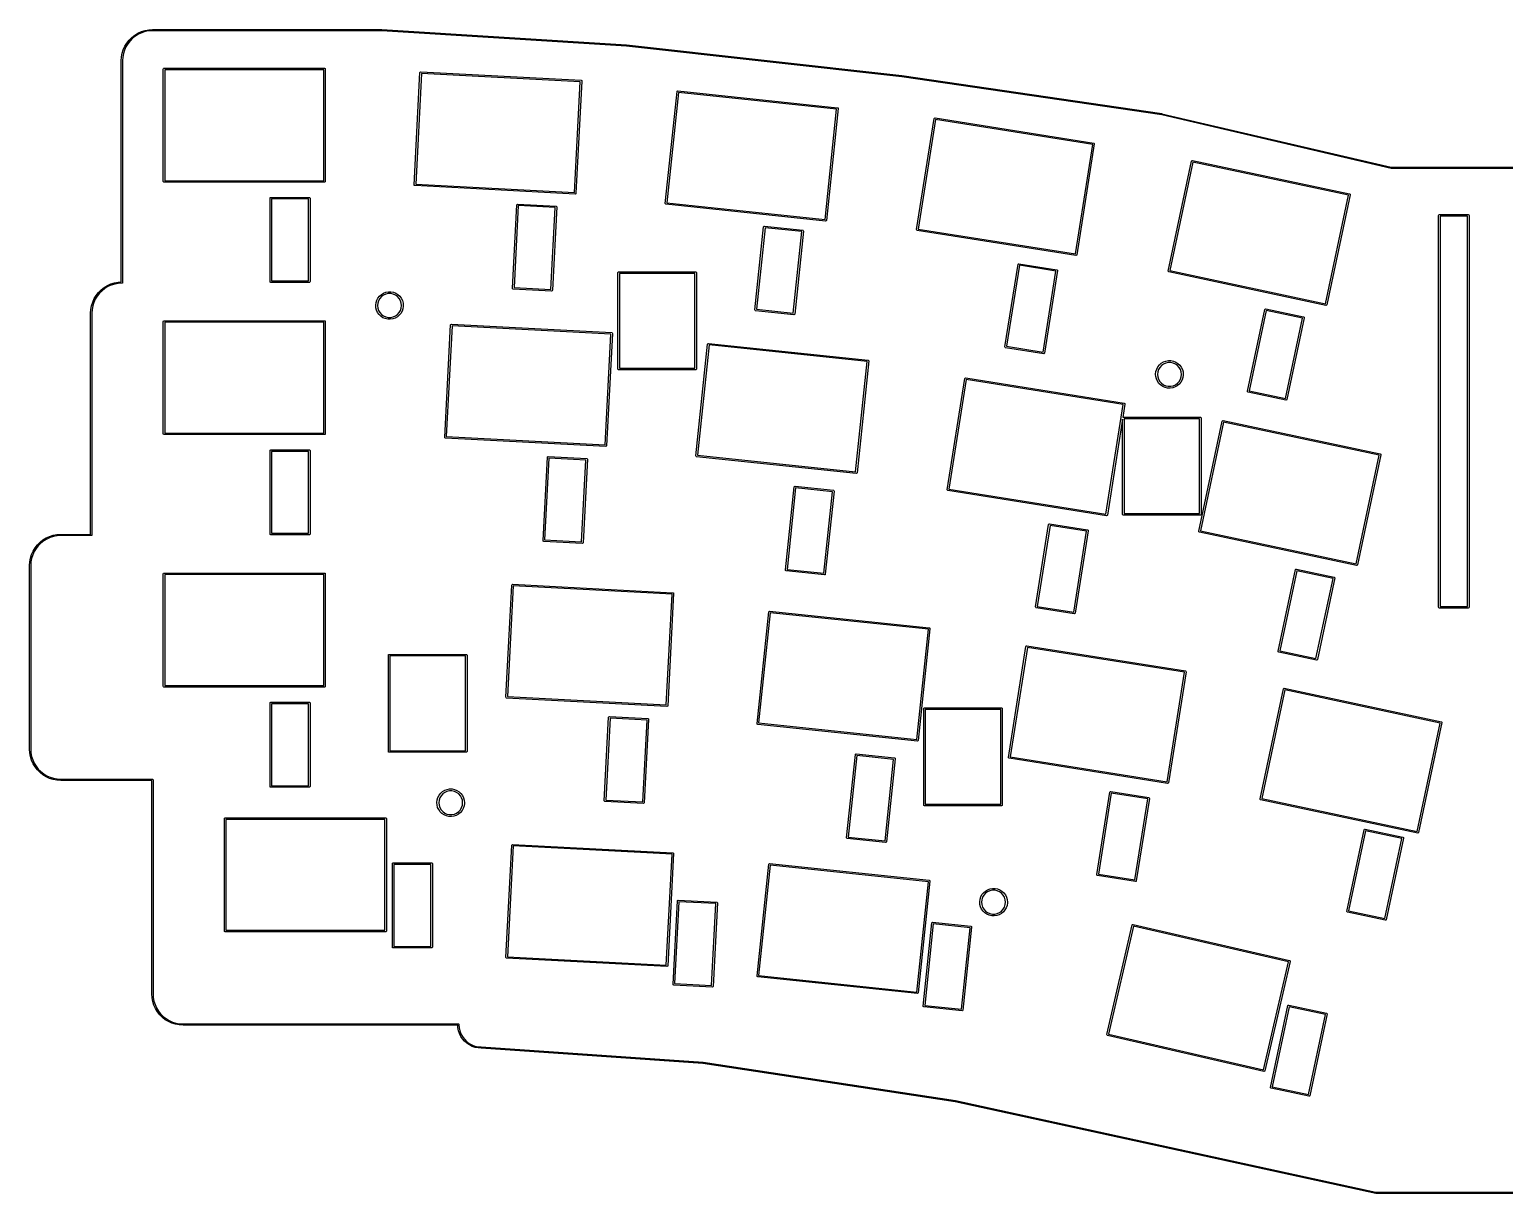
# Model space of a CAD drawing. Extents: x 318 to 559, y -107 to -17.
# Drawn here: x 318.4 to 433.3, y -107.2 to -16.6 of the extents above; entities that cross this region are included whole.
import ezdxf

# ---------------------------------------------------------------- set-up
doc = ezdxf.new("R2010")
doc.units = 0
doc.layers.add('BLACK', color=7, linetype='CONTINUOUS')

msp = doc.modelspace()

# ---------------------------------------------------------------- linework, layer by layer
at = {"layer": 'BLACK', "linetype": 'CONTINUOUS'}
for p, q in [((326.405, -17.2302), (326.636, -17.0491)), ((326.691, -17.1279), (326.469, -17.3018)), ((326.636, -17.0491), (326.888, -16.8972)), ((326.932, -16.982), (326.691, -17.1279)), ((326.888, -16.8972), (327.155, -16.7767)), ((327.189, -16.8662), (326.932, -16.982)), ((327.155, -16.7767), (327.436, -16.6894)), ((327.459, -16.7823), (327.189, -16.8662)), ((327.436, -16.6894), (327.725, -16.6365)), ((327.736, -16.7315), (327.459, -16.7823)), ((327.725, -16.6365), (328.018, -16.6187)), ((328.009, -16.715), (327.736, -16.7315)), ((328.018, -16.7188), (328.009, -16.715)), ((328.018, -16.6187), (328.018, -16.6188)), ((328.018, -16.6188), (345.877, -16.6188)), ((345.875, -16.7188), (328.018, -16.7188)), ((364.923, -17.9092), (345.875, -16.7188)), ((345.877, -16.6188), (345.879, -16.6194)), ((345.879, -16.6194), (345.88, -16.6189)), ((345.88, -16.6189), (364.93, -17.8095)), ((325.657, -18.4682), (325.744, -18.1879)), ((325.744, -18.1879), (325.865, -17.9201)), ((325.834, -18.2218), (325.75, -18.4911)), ((325.95, -17.9646), (325.834, -18.2218)), ((325.865, -17.9201), (326.017, -17.6689)), ((326.095, -17.7233), (325.95, -17.9646)), ((326.017, -17.6689), (326.198, -17.4378)), ((326.269, -17.5013), (326.095, -17.7233)), ((326.198, -17.4378), (326.405, -17.2302)), ((326.469, -17.3018), (326.269, -17.5013)), ((386.352, -20.2902), (364.923, -17.9092)), ((364.93, -17.8095), (364.931, -17.8101)), ((364.931, -17.8101), (364.933, -17.8097)), ((364.933, -17.8097), (386.364, -20.1909)), ((325.586, -19.05), (325.604, -18.757)), ((325.586, -35.7188), (325.586, -19.05)), ((325.604, -18.757), (325.657, -18.4682)), ((325.699, -18.7685), (325.683, -19.041)), ((325.683, -19.041), (325.686, -19.05)), ((325.686, -19.05), (325.686, -35.7188)), ((325.75, -18.4911), (325.699, -18.7685)), ((328.851, -19.6938), (328.869, -19.6513)), ((328.851, -28.4438), (328.851, -19.6938)), ((328.869, -19.6513), (328.911, -19.6338)), ((328.911, -19.6338), (341.411, -19.6338)), ((328.971, -19.7538), (328.971, -28.3838)), ((341.351, -19.7538), (328.971, -19.7538)), ((341.351, -28.3838), (341.351, -19.7538)), ((341.411, -19.6338), (341.454, -19.6513)), ((341.454, -19.6513), (341.471, -19.6938)), ((341.471, -19.6938), (341.471, -28.4438)), ((348.388, -28.7058), (348.845, -19.9678)), ((348.962, -20.034), (348.511, -28.6521)), ((348.845, -19.9678), (348.865, -19.9263)), ((348.865, -19.9263), (348.909, -19.911)), ((348.909, -19.911), (361.391, -20.5652)), ((361.325, -20.6819), (348.962, -20.034)), ((361.448, -20.6282), (360.99, -29.3662)), ((361.391, -20.5652), (361.433, -20.5849)), ((361.433, -20.5849), (361.448, -20.6282)), ((406.59, -23.2664), (386.352, -20.2902)), ((386.364, -20.1909), (386.365, -20.1914)), ((386.365, -20.1914), (386.366, -20.1912)), ((386.366, -20.1912), (406.606, -23.1677)), ((360.874, -29.3), (361.325, -20.6819)), ((367.941, -30.1531), (368.856, -21.4511)), ((368.969, -21.5233), (368.067, -30.106)), ((368.856, -21.4511), (368.878, -21.4107)), ((368.856, -21.4511), (368.856, -21.4511)), ((368.878, -21.4107), (368.922, -21.3977)), ((368.922, -21.3977), (381.353, -22.7043)), ((381.281, -22.8173), (368.969, -21.5233)), ((380.379, -31.4001), (381.281, -22.8173)), ((381.407, -22.7702), (380.492, -31.4723)), ((381.353, -22.7043), (381.353, -22.7043)), ((381.353, -22.7043), (381.368, -22.712)), ((381.368, -22.712), (381.394, -22.7262)), ((381.394, -22.7262), (381.394, -22.7262)), ((381.394, -22.7262), (381.407, -22.7702)), ((387.513, -32.1915), (388.882, -23.5492)), ((388.991, -23.6272), (387.641, -32.151)), ((388.882, -23.5492), (388.898, -23.5233)), ((388.898, -23.5233), (388.906, -23.51)), ((388.906, -23.51), (388.95, -23.4993)), ((388.95, -23.4993), (401.297, -25.4548)), ((401.219, -25.5639), (388.991, -23.6272)), ((424.447, -27.4331), (406.59, -23.2664)), ((406.606, -23.1677), (406.608, -23.1689)), ((406.608, -23.1689), (406.61, -23.1685)), ((406.61, -23.1685), (424.464, -27.3344)), ((399.869, -34.0876), (401.219, -25.5639)), ((401.346, -25.5234), (399.978, -34.1657)), ((401.297, -25.4548), (401.336, -25.4787)), ((401.336, -25.4787), (401.346, -25.5234)), ((401.346, -25.5234), (401.346, -25.5234)), ((407.103, -35.4171), (408.922, -26.8583)), ((409.027, -26.9419), (407.233, -35.3833)), ((408.922, -26.8583), (408.948, -26.8204)), ((408.922, -26.8583), (408.922, -26.8583)), ((408.948, -26.8204), (408.993, -26.8121)), ((408.993, -26.8121), (421.22, -29.411)), ((421.136, -29.5159), (409.027, -26.9419)), ((424.453, -27.4321), (424.447, -27.4331)), ((424.458, -27.4344), (424.453, -27.4321)), ((448.271, -27.4344), (424.458, -27.4344)), ((424.464, -27.3344), (448.266, -27.3344)), ((328.869, -28.4862), (328.851, -28.4438)), ((328.911, -28.5038), (328.869, -28.4862)), ((341.411, -28.5038), (328.911, -28.5038)), ((328.971, -28.3838), (341.351, -28.3838)), ((341.454, -28.4862), (341.411, -28.5038)), ((341.471, -28.4438), (341.454, -28.4862)), ((348.403, -28.749), (348.388, -28.7058)), ((348.511, -28.6521), (360.874, -29.3)), ((337.173, -29.7422), (337.191, -29.6998)), ((337.173, -36.2422), (337.173, -29.7422)), ((337.191, -29.6998), (337.233, -29.6822)), ((337.233, -29.6822), (340.233, -29.6822)), ((337.293, -29.8022), (337.293, -36.1822)), ((340.173, -29.8022), (337.293, -29.8022)), ((340.173, -36.1822), (340.173, -29.8022)), ((340.233, -29.6822), (340.276, -29.6998)), ((340.276, -29.6998), (340.293, -29.7422)), ((340.293, -29.7422), (340.293, -36.2422)), ((348.444, -28.7688), (348.403, -28.749)), ((360.927, -29.423), (348.444, -28.7688)), ((360.97, -29.4077), (360.927, -29.423)), ((360.99, -29.3662), (360.97, -29.4077)), ((419.342, -37.9573), (421.136, -29.5159)), ((421.266, -29.4821), (419.447, -38.0409)), ((421.22, -29.411), (421.258, -29.437)), ((421.258, -29.437), (421.266, -29.4821)), ((356.042, -36.7511), (356.382, -30.26)), ((356.499, -30.3262), (356.165, -36.6974)), ((356.382, -30.26), (356.402, -30.2185)), ((356.402, -30.2185), (356.445, -30.2032)), ((356.445, -30.2032), (359.441, -30.3602)), ((359.375, -30.4769), (356.499, -30.3262)), ((359.041, -36.8482), (359.375, -30.4769)), ((359.498, -30.4233), (359.158, -36.9144)), ((359.441, -30.3602), (359.483, -30.38)), ((359.483, -30.38), (359.498, -30.4233)), ((367.954, -30.1972), (367.941, -30.1531)), ((367.995, -30.2191), (367.954, -30.1972)), ((380.426, -31.5257), (367.995, -30.2191)), ((368.067, -30.106), (380.379, -31.4001)), ((374.916, -38.4412), (375.595, -31.9768)), ((375.708, -32.0491), (375.042, -38.3941)), ((375.595, -31.9768), (375.617, -31.9365)), ((375.617, -31.9365), (375.661, -31.9234)), ((375.661, -31.9234), (375.661, -31.9234)), ((375.661, -31.9234), (378.645, -32.237)), ((378.573, -32.3501), (375.708, -32.0491)), ((380.47, -31.5126), (380.426, -31.5257)), ((380.492, -31.4723), (380.47, -31.5126)), ((380.492, -31.4723), (380.492, -31.4723)), ((387.641, -32.151), (399.869, -34.0876)), ((428.15, -31.082), (428.167, -31.0396)), ((428.15, -61.582), (428.15, -31.082)), ((428.167, -31.0396), (428.21, -31.022)), ((428.21, -31.022), (430.46, -31.022)), ((428.27, -31.142), (428.27, -61.522)), ((430.4, -31.142), (428.27, -31.142)), ((430.4, -61.522), (430.4, -31.142)), ((430.46, -31.022), (430.502, -31.0396)), ((430.502, -31.0396), (430.52, -31.082)), ((430.52, -31.082), (430.52, -61.582)), ((377.906, -38.6951), (378.573, -32.3501)), ((378.698, -32.303), (378.019, -38.7674)), ((378.645, -32.237), (378.645, -32.237)), ((378.645, -32.237), (378.685, -32.2589)), ((378.685, -32.2589), (378.698, -32.303)), ((387.524, -32.2361), (387.513, -32.1915)), ((387.563, -32.2601), (387.524, -32.2361)), ((399.909, -34.2156), (387.563, -32.2601)), ((399.954, -34.2048), (399.909, -34.2156)), ((399.978, -34.1657), (399.954, -34.2048)), ((399.978, -34.1657), (399.978, -34.1657)), ((364.248, -35.5407), (364.266, -35.4982)), ((364.248, -43.0407), (364.248, -35.5407)), ((364.266, -35.4982), (364.308, -35.4807)), ((364.308, -35.4807), (370.308, -35.4807)), ((370.308, -35.4807), (370.351, -35.4982)), ((370.351, -35.4982), (370.368, -35.5407)), ((370.368, -35.5407), (370.368, -43.0407)), ((394.39, -41.3129), (395.407, -34.8929)), ((395.516, -34.971), (394.518, -41.2724)), ((395.407, -34.8929), (395.431, -34.8538)), ((395.431, -34.8538), (395.476, -34.8431)), ((395.476, -34.8431), (395.476, -34.8431)), ((395.476, -34.8431), (398.439, -35.3124)), ((398.361, -35.4215), (395.516, -34.971)), ((397.363, -41.7229), (398.361, -35.4215)), ((398.489, -35.381), (397.472, -41.801)), ((398.439, -35.3124), (398.439, -35.3124)), ((398.439, -35.3124), (398.478, -35.3364)), ((398.478, -35.3364), (398.489, -35.381)), ((407.111, -35.4622), (407.103, -35.4171)), ((407.149, -35.4882), (407.111, -35.4622)), ((419.376, -38.0871), (407.149, -35.4882)), ((407.233, -35.3833), (419.342, -37.9573)), ((324.024, -36.8755), (324.255, -36.6944)), ((324.255, -36.6944), (324.506, -36.5426)), ((324.551, -36.6273), (324.31, -36.7732)), ((324.506, -36.5426), (324.774, -36.4221)), ((324.808, -36.5116), (324.551, -36.6273)), ((324.774, -36.4221), (325.054, -36.3347)), ((325.077, -36.4277), (324.808, -36.5116)), ((325.054, -36.3347), (325.343, -36.2818)), ((325.355, -36.3768), (325.077, -36.4277)), ((325.343, -36.2818), (325.586, -36.2671)), ((325.627, -36.3604), (325.355, -36.3768)), ((325.586, -36.2671), (325.586, -35.7188)), ((325.636, -36.3641), (325.627, -36.3604)), ((325.672, -36.3494), (325.636, -36.3641)), ((325.686, -36.3141), (325.672, -36.3494)), ((325.686, -35.7188), (325.686, -36.3141)), ((337.191, -36.2846), (337.173, -36.2422)), ((337.233, -36.3022), (337.191, -36.2846)), ((340.233, -36.3022), (337.233, -36.3022)), ((337.293, -36.1822), (340.173, -36.1822)), ((340.276, -36.2846), (340.233, -36.3022)), ((340.293, -36.2422), (340.276, -36.2846)), ((356.165, -36.6974), (359.041, -36.8482)), ((364.368, -35.6007), (364.368, -42.9807)), ((370.248, -35.6007), (364.368, -35.6007)), ((370.248, -42.9807), (370.248, -35.6007)), ((323.276, -38.1135), (323.363, -37.8332)), ((323.363, -37.8332), (323.484, -37.5655)), ((323.453, -37.8672), (323.369, -38.1364)), ((323.568, -37.61), (323.453, -37.8672)), ((323.484, -37.5655), (323.635, -37.3142)), ((323.714, -37.3686), (323.568, -37.61)), ((323.635, -37.3142), (323.816, -37.0831)), ((323.888, -37.1466), (323.714, -37.3686)), ((323.816, -37.0831), (324.024, -36.8755)), ((324.088, -36.9472), (323.888, -37.1466)), ((324.31, -36.7732), (324.088, -36.9472)), ((345.398, -38.0719), (345.421, -37.8765)), ((345.421, -37.8765), (345.479, -37.6886)), ((345.479, -37.6886), (345.571, -37.5145)), ((345.623, -37.7217), (345.563, -37.9067)), ((345.571, -37.5145), (345.693, -37.3601)), ((345.72, -37.5533), (345.623, -37.7217)), ((345.693, -37.3601), (345.84, -37.2303)), ((345.85, -37.4088), (345.72, -37.5533)), ((345.84, -37.2303), (346.009, -37.1298)), ((346.007, -37.2945), (345.85, -37.4088)), ((346.185, -37.2155), (346.007, -37.2945)), ((346.009, -37.1298), (346.194, -37.0617)), ((346.375, -37.175), (346.185, -37.2155)), ((346.194, -37.0617), (346.388, -37.0283)), ((346.57, -37.175), (346.375, -37.175)), ((346.388, -37.0283), (346.585, -37.0309)), ((346.76, -37.2155), (346.57, -37.175)), ((346.585, -37.0309), (346.778, -37.0693)), ((346.937, -37.2945), (346.76, -37.2155)), ((346.778, -37.0693), (346.96, -37.1422)), ((347.095, -37.4088), (346.937, -37.2945)), ((346.96, -37.1422), (347.127, -37.2472)), ((347.225, -37.5533), (347.095, -37.4088)), ((347.127, -37.2472), (347.271, -37.3807)), ((347.322, -37.7217), (347.225, -37.5533)), ((347.271, -37.3807), (347.389, -37.5383)), ((347.382, -37.9067), (347.322, -37.7217)), ((347.389, -37.5383), (347.476, -37.7148)), ((347.476, -37.7148), (347.529, -37.9041)), ((356.058, -36.7944), (356.042, -36.7511)), ((356.099, -36.8141), (356.058, -36.7944)), ((359.095, -36.9712), (356.099, -36.8141)), ((359.138, -36.9558), (359.095, -36.9712)), ((359.095, -36.9712), (359.095, -36.9712)), ((359.158, -36.9144), (359.138, -36.9558)), ((323.205, -38.6953), (323.223, -38.4023)), ((323.205, -55.9094), (323.205, -38.6953)), ((323.205, -38.6953), (323.205, -38.6953)), ((323.223, -38.4023), (323.276, -38.1135)), ((323.318, -38.4138), (323.301, -38.6864)), ((323.301, -38.6864), (323.305, -38.6953)), ((323.305, -38.6953), (323.305, -38.6953)), ((323.305, -38.6953), (323.305, -55.9594)), ((323.369, -38.1364), (323.318, -38.4138)), ((345.399, -38.1), (345.398, -38.0719)), ((345.411, -38.2682), (345.399, -38.1)), ((345.459, -38.4589), (345.411, -38.2682)), ((345.541, -38.6375), (345.459, -38.4589)), ((345.655, -38.7982), (345.541, -38.6375)), ((345.563, -37.9067), (345.542, -38.1)), ((345.542, -38.1), (345.563, -38.2934)), ((345.563, -38.2934), (345.623, -38.4783)), ((345.623, -38.4783), (345.72, -38.6467)), ((345.796, -38.9355), (345.655, -38.7982)), ((345.72, -38.6467), (345.85, -38.7912)), ((345.959, -39.0448), (345.796, -38.9355)), ((345.85, -38.7912), (346.007, -38.9055)), ((346.007, -38.9055), (346.185, -38.9846)), ((346.185, -38.9846), (346.375, -39.025)), ((346.375, -39.025), (346.57, -39.025)), ((346.57, -39.025), (346.76, -38.9846)), ((346.76, -38.9846), (346.937, -38.9055)), ((347.081, -38.986), (346.91, -39.0821)), ((346.937, -38.9055), (347.095, -38.7912)), ((347.232, -38.8602), (347.081, -38.986)), ((347.095, -38.7912), (347.225, -38.6467)), ((347.225, -38.6467), (347.322, -38.4783)), ((347.358, -38.7089), (347.232, -38.8602)), ((347.322, -38.4783), (347.382, -38.2934)), ((347.454, -38.5373), (347.358, -38.7089)), ((347.402, -38.1), (347.382, -37.9067)), ((347.382, -38.2934), (347.402, -38.1)), ((347.518, -38.351), (347.454, -38.5373)), ((347.546, -38.1563), (347.518, -38.351)), ((347.529, -37.9041), (347.547, -38.1)), ((347.547, -38.1), (347.546, -38.1563)), ((374.929, -38.4853), (374.916, -38.4412)), ((374.969, -38.5072), (374.929, -38.4853)), ((377.953, -38.8208), (374.969, -38.5072)), ((375.042, -38.3941), (377.906, -38.6951)), ((377.997, -38.8077), (377.953, -38.8208)), ((378.019, -38.7674), (377.997, -38.8077)), ((413.275, -44.7711), (414.626, -38.4131)), ((414.731, -38.4968), (413.405, -44.7373)), ((414.626, -38.4131), (414.652, -38.3753)), ((414.652, -38.3753), (414.698, -38.3669)), ((414.698, -38.3669), (417.632, -38.9906)), ((417.548, -39.0955), (414.731, -38.4968)), ((417.632, -38.9906), (417.67, -39.0167)), ((417.67, -39.0167), (417.678, -39.0618)), ((419.421, -38.0788), (419.376, -38.0871)), ((419.447, -38.0409), (419.421, -38.0788)), ((328.851, -39.3391), (328.869, -39.2967)), ((328.851, -48.0891), (328.851, -39.3391)), ((328.869, -39.2967), (328.911, -39.2791)), ((328.911, -39.2791), (341.411, -39.2791)), ((328.971, -39.3991), (328.971, -48.0291)), ((341.351, -39.3991), (328.971, -39.3991)), ((341.351, -48.0291), (341.351, -39.3991)), ((341.411, -39.2791), (341.454, -39.2967)), ((341.454, -39.2967), (341.471, -39.3391)), ((341.471, -39.3391), (341.471, -48.0891)), ((346.14, -39.1224), (345.959, -39.0448)), ((346.332, -39.1658), (346.14, -39.1224)), ((346.529, -39.1736), (346.332, -39.1658)), ((346.723, -39.1453), (346.529, -39.1736)), ((346.91, -39.0821), (346.723, -39.1453)), ((350.769, -48.3511), (351.227, -39.6131)), ((351.343, -39.6793), (350.892, -48.2975)), ((351.227, -39.6131), (351.247, -39.5716)), ((351.247, -39.5716), (351.29, -39.5563)), ((351.29, -39.5563), (363.773, -40.2105)), ((363.706, -40.3272), (351.343, -39.6793)), ((416.222, -45.3361), (417.548, -39.0955)), ((417.678, -39.0618), (416.327, -45.4198)), ((363.255, -48.9454), (363.706, -40.3272)), ((363.829, -40.2736), (363.372, -49.0116)), ((363.773, -40.2105), (363.814, -40.2303)), ((363.814, -40.2303), (363.829, -40.2736)), ((370.323, -49.7985), (371.237, -41.0964)), ((371.35, -41.1686), (370.448, -49.7513)), ((371.237, -41.0964), (371.259, -41.056)), ((371.237, -41.0964), (371.237, -41.0964)), ((371.259, -41.056), (371.303, -41.043)), ((371.303, -41.043), (383.735, -42.3496)), ((383.662, -42.4627), (371.35, -41.1686)), ((394.401, -41.3576), (394.39, -41.3129)), ((394.518, -41.2724), (397.363, -41.7229)), ((382.76, -51.0454), (383.662, -42.4627)), ((383.788, -42.4155), (382.873, -51.1176)), ((383.735, -42.3496), (383.735, -42.3496)), ((383.735, -42.3496), (383.749, -42.3573)), ((383.749, -42.3573), (383.775, -42.3715)), ((383.775, -42.3715), (383.775, -42.3715)), ((383.775, -42.3715), (383.788, -42.4155)), ((394.44, -41.3815), (394.401, -41.3576)), ((397.403, -41.8509), (394.44, -41.3815)), ((397.448, -41.8401), (397.403, -41.8509)), ((397.472, -41.801), (397.448, -41.8401)), ((406.562, -42.5882), (406.731, -42.4876)), ((406.731, -42.4876), (406.916, -42.4195)), ((406.916, -42.4195), (407.11, -42.3862)), ((407.11, -42.3862), (407.307, -42.3887)), ((407.307, -42.3887), (407.5, -42.4271)), ((407.5, -42.4271), (407.682, -42.5)), ((364.266, -43.0831), (364.248, -43.0407)), ((364.308, -43.1007), (364.266, -43.0831)), ((370.308, -43.1007), (364.308, -43.1007)), ((364.368, -42.9807), (370.248, -42.9807)), ((370.351, -43.0831), (370.308, -43.1007)), ((370.368, -43.0407), (370.351, -43.0831)), ((406.12, -43.4297), (406.143, -43.2343)), ((406.121, -43.4578), (406.12, -43.4297)), ((406.132, -43.626), (406.121, -43.4578)), ((406.181, -43.8167), (406.132, -43.626)), ((406.143, -43.2343), (406.201, -43.0465)), ((406.201, -43.0465), (406.293, -42.8724)), ((406.284, -43.2645), (406.264, -43.4578)), ((406.264, -43.4578), (406.284, -43.6512)), ((406.345, -43.0795), (406.284, -43.2645)), ((406.293, -42.8724), (406.414, -42.7179)), ((406.442, -42.9112), (406.345, -43.0795)), ((406.414, -42.7179), (406.562, -42.5882)), ((406.572, -42.7667), (406.442, -42.9112)), ((406.729, -42.6524), (406.572, -42.7667)), ((406.907, -42.5733), (406.729, -42.6524)), ((407.097, -42.5328), (406.907, -42.5733)), ((407.291, -42.5328), (407.097, -42.5328)), ((407.482, -42.5733), (407.291, -42.5328)), ((407.659, -42.6524), (407.482, -42.5733)), ((407.817, -42.7667), (407.659, -42.6524)), ((407.682, -42.5), (407.849, -42.605)), ((407.947, -42.9112), (407.817, -42.7667)), ((407.849, -42.605), (407.993, -42.7385)), ((408.044, -43.0795), (407.947, -42.9112)), ((407.993, -42.7385), (408.111, -42.8962)), ((408.104, -43.2645), (408.044, -43.0795)), ((408.124, -43.4578), (408.104, -43.2645)), ((408.104, -43.6512), (408.124, -43.4578)), ((408.111, -42.8962), (408.198, -43.0726)), ((408.198, -43.0726), (408.251, -43.2619)), ((408.268, -43.5141), (408.24, -43.7088)), ((408.251, -43.2619), (408.269, -43.4578)), ((408.269, -43.4578), (408.268, -43.5141)), ((389.894, -52.4321), (391.263, -43.7898)), ((391.372, -43.8679), (390.022, -52.3916)), ((391.263, -43.7898), (391.279, -43.764)), ((391.279, -43.764), (391.287, -43.7507)), ((391.287, -43.7507), (391.332, -43.74)), ((391.332, -43.74), (403.678, -45.6954)), ((403.6, -45.8045), (391.372, -43.8679)), ((406.263, -43.9953), (406.181, -43.8167)), ((406.377, -44.156), (406.263, -43.9953)), ((406.284, -43.6512), (406.345, -43.8362)), ((406.345, -43.8362), (406.442, -44.0045)), ((406.518, -44.2933), (406.377, -44.156)), ((406.442, -44.0045), (406.572, -44.149)), ((406.681, -44.4026), (406.518, -44.2933)), ((406.572, -44.149), (406.729, -44.2633)), ((406.862, -44.4802), (406.681, -44.4026)), ((406.729, -44.2633), (406.907, -44.3424)), ((407.054, -44.5237), (406.862, -44.4802)), ((406.907, -44.3424), (407.097, -44.3828)), ((407.25, -44.5314), (407.054, -44.5237)), ((407.097, -44.3828), (407.291, -44.3828)), ((407.445, -44.5031), (407.25, -44.5314)), ((407.291, -44.3828), (407.482, -44.3424)), ((407.631, -44.4399), (407.445, -44.5031)), ((407.482, -44.3424), (407.659, -44.2633)), ((407.803, -44.3438), (407.631, -44.4399)), ((407.659, -44.2633), (407.817, -44.149)), ((407.954, -44.218), (407.803, -44.3438)), ((407.817, -44.149), (407.947, -44.0045)), ((407.947, -44.0045), (408.044, -43.8362)), ((408.08, -44.0667), (407.954, -44.218)), ((408.044, -43.8362), (408.104, -43.6512)), ((408.176, -43.8951), (408.08, -44.0667)), ((408.24, -43.7088), (408.176, -43.8951)), ((413.283, -44.8162), (413.275, -44.7711)), ((413.405, -44.7373), (416.222, -45.3361)), ((402.25, -54.3283), (403.6, -45.8045)), ((403.728, -45.764), (403.563, -46.8066)), ((403.678, -45.6954), (403.717, -45.7194)), ((403.717, -45.7194), (403.728, -45.764)), ((403.728, -45.764), (403.728, -45.764)), ((413.321, -44.8422), (413.283, -44.8162)), ((416.256, -45.466), (413.321, -44.8422)), ((416.301, -45.4576), (416.256, -45.466)), ((416.327, -45.4198), (416.301, -45.4576)), ((403.539, -46.9567), (402.359, -54.4063)), ((403.539, -54.3516), (403.539, -46.9567)), ((403.563, -46.8066), (403.599, -46.7916)), ((403.599, -46.7916), (409.599, -46.7916)), ((403.659, -46.9116), (403.659, -54.2916)), ((409.539, -46.9116), (403.659, -46.9116)), ((409.539, -54.2916), (409.539, -46.9116)), ((409.599, -46.7916), (409.641, -46.8092)), ((409.641, -46.8092), (409.659, -46.8516)), ((409.659, -46.8516), (409.659, -54.3516)), ((411.303, -47.0989), (411.329, -47.0611)), ((411.329, -47.0611), (411.374, -47.0527)), ((411.374, -47.0527), (423.601, -49.6516)), ((328.869, -48.1315), (328.851, -48.0891)), ((328.911, -48.1491), (328.869, -48.1315)), ((341.411, -48.1491), (328.911, -48.1491)), ((328.971, -48.0291), (341.351, -48.0291)), ((341.454, -48.1315), (341.411, -48.1491)), ((341.471, -48.0891), (341.454, -48.1315)), ((409.484, -55.6577), (411.303, -47.0989)), ((411.408, -47.1826), (409.614, -55.624)), ((411.303, -47.0989), (411.303, -47.0989)), ((423.518, -49.7565), (411.408, -47.1826)), ((337.173, -49.3875), (337.191, -49.3451)), ((337.191, -49.3451), (337.233, -49.3275)), ((337.233, -49.3275), (340.233, -49.3275)), ((340.233, -49.3275), (340.276, -49.3451)), ((340.276, -49.3451), (340.293, -49.3875)), ((350.784, -48.3944), (350.769, -48.3511)), ((350.826, -48.4141), (350.784, -48.3944)), ((363.308, -49.0683), (350.826, -48.4141)), ((350.892, -48.2975), (363.255, -48.9454)), ((363.352, -49.053), (363.308, -49.0683)), ((363.372, -49.0116), (363.352, -49.053)), ((337.173, -55.8875), (337.173, -49.3875)), ((337.293, -49.4475), (337.293, -55.8275)), ((340.173, -49.4475), (337.293, -49.4475)), ((340.173, -55.8275), (340.173, -49.4475)), ((340.293, -49.3875), (340.293, -55.8875)), ((358.423, -56.3964), (358.764, -49.9053)), ((358.88, -49.9715), (358.546, -56.3428)), ((358.764, -49.9053), (358.783, -49.8639)), ((358.783, -49.8639), (358.827, -49.8485)), ((358.827, -49.8485), (361.823, -50.0056)), ((361.756, -50.1223), (358.88, -49.9715)), ((361.422, -56.4935), (361.756, -50.1223)), ((361.879, -50.0686), (361.539, -56.5597)), ((361.823, -50.0056), (361.864, -50.0253)), ((361.864, -50.0253), (361.879, -50.0686)), ((370.336, -49.8425), (370.323, -49.7985)), ((370.376, -49.8644), (370.336, -49.8425)), ((382.808, -51.171), (370.376, -49.8644)), ((370.448, -49.7513), (382.76, -51.0454)), ((421.723, -58.1979), (423.518, -49.7565)), ((423.647, -49.7228), (421.828, -58.2816)), ((423.601, -49.6516), (423.639, -49.6776)), ((423.639, -49.6776), (423.647, -49.7228)), ((382.852, -51.158), (382.808, -51.171)), ((382.873, -51.1176), (382.852, -51.158)), ((377.297, -58.6819), (377.977, -52.2175)), ((378.09, -52.2897), (377.423, -58.6347)), ((377.977, -52.2175), (377.999, -52.1771)), ((377.999, -52.1771), (378.043, -52.1641)), ((378.043, -52.1641), (378.043, -52.1641)), ((378.043, -52.1641), (381.026, -52.4777)), ((380.954, -52.5907), (378.09, -52.2897)), ((380.287, -58.9358), (380.954, -52.5907)), ((381.08, -52.5436), (380.4, -59.008)), ((381.026, -52.4777), (381.026, -52.4777)), ((381.026, -52.4777), (381.066, -52.4996)), ((381.066, -52.4996), (381.08, -52.5436)), ((389.905, -52.4768), (389.894, -52.4321)), ((389.944, -52.5008), (389.905, -52.4768)), ((402.29, -54.4562), (389.944, -52.5008)), ((390.022, -52.3916), (402.25, -54.3283)), ((397.788, -55.1336), (397.812, -55.0944)), ((397.812, -55.0944), (397.857, -55.0837)), ((397.857, -55.0837), (397.857, -55.0837)), ((397.857, -55.0837), (400.82, -55.553)), ((402.335, -54.4455), (402.29, -54.4562)), ((402.359, -54.4063), (402.335, -54.4455)), ((402.359, -54.4063), (402.359, -54.4063)), ((403.556, -54.394), (403.539, -54.3516)), ((403.599, -54.4116), (403.556, -54.394)), ((409.599, -54.4116), (403.599, -54.4116)), ((403.659, -54.2916), (409.539, -54.2916)), ((409.641, -54.394), (409.599, -54.4116)), ((409.659, -54.3516), (409.641, -54.394)), ((319.493, -56.3398), (319.744, -56.1879)), ((319.744, -56.1879), (320.012, -56.0675)), ((320.046, -56.157), (319.788, -56.2727)), ((320.012, -56.0675), (320.292, -55.9801)), ((320.315, -56.0731), (320.046, -56.157)), ((320.292, -55.9801), (320.581, -55.9272)), ((320.592, -56.0222), (320.315, -56.0731)), ((320.581, -55.9272), (320.874, -55.9095)), ((320.865, -56.0057), (320.592, -56.0222)), ((320.874, -56.0094), (320.865, -56.0057)), ((320.874, -55.9095), (320.874, -55.9094)), ((320.874, -55.9094), (323.205, -55.9094)), ((323.255, -56.0094), (320.874, -56.0094)), ((323.29, -55.9948), (323.255, -56.0094)), ((323.305, -55.9594), (323.29, -55.9948)), ((337.191, -55.93), (337.173, -55.8875)), ((337.233, -55.9475), (337.191, -55.93)), ((340.233, -55.9475), (337.233, -55.9475)), ((337.293, -55.8275), (340.173, -55.8275)), ((340.276, -55.93), (340.233, -55.9475)), ((340.293, -55.8875), (340.276, -55.93)), ((396.772, -61.5535), (397.788, -55.1336)), ((397.897, -55.2116), (396.899, -61.5131)), ((400.742, -55.6621), (397.897, -55.2116)), ((399.744, -61.9636), (400.742, -55.6621)), ((400.87, -55.6216), (399.853, -62.0416)), ((400.82, -55.553), (400.82, -55.553)), ((400.82, -55.553), (400.859, -55.577)), ((400.859, -55.577), (400.87, -55.6216)), ((409.492, -55.7029), (409.484, -55.6577)), ((409.53, -55.7289), (409.492, -55.7029)), ((421.757, -58.3278), (409.53, -55.7289)), ((409.614, -55.624), (421.723, -58.1979)), ((318.601, -57.4785), (318.721, -57.2108)), ((318.806, -57.2553), (318.69, -57.5125)), ((318.721, -57.2108), (318.873, -56.9596)), ((318.952, -57.014), (318.806, -57.2553)), ((318.873, -56.9596), (319.054, -56.7285)), ((319.126, -56.792), (318.952, -57.014)), ((319.054, -56.7285), (319.262, -56.5209)), ((319.325, -56.5925), (319.126, -56.792)), ((319.262, -56.5209), (319.493, -56.3398)), ((319.547, -56.4186), (319.325, -56.5925)), ((319.788, -56.2727), (319.547, -56.4186)), ((358.439, -56.4397), (358.423, -56.3964)), ((358.48, -56.4595), (358.439, -56.4397)), ((361.476, -56.6165), (358.48, -56.4595)), ((358.546, -56.3428), (361.422, -56.4935)), ((361.519, -56.6012), (361.476, -56.6165)), ((361.476, -56.6165), (361.476, -56.6165)), ((361.539, -56.5597), (361.519, -56.6012)), ((318.443, -58.3407), (318.46, -58.0476)), ((318.443, -72.6282), (318.443, -58.3407)), ((318.443, -58.3407), (318.443, -58.3407)), ((318.46, -58.0476), (318.513, -57.7588)), ((318.513, -57.7588), (318.601, -57.4785)), ((318.555, -58.0592), (318.539, -58.3317)), ((318.539, -58.3317), (318.543, -58.3407)), ((318.543, -58.3407), (318.543, -72.6282)), ((318.606, -57.7818), (318.555, -58.0592)), ((318.69, -57.5125), (318.606, -57.7818)), ((421.802, -58.3194), (421.757, -58.3278)), ((421.828, -58.2816), (421.802, -58.3194)), ((328.851, -58.9844), (328.869, -58.942)), ((328.851, -67.7344), (328.851, -58.9844)), ((328.869, -58.942), (328.911, -58.9244)), ((328.911, -58.9244), (341.411, -58.9244)), ((328.971, -59.0444), (328.971, -67.6744)), ((341.351, -59.0444), (328.971, -59.0444)), ((341.351, -67.6744), (341.351, -59.0444)), ((341.411, -58.9244), (341.454, -58.942)), ((341.454, -58.942), (341.471, -58.9844)), ((341.471, -58.9844), (341.471, -67.7344)), ((377.31, -58.7259), (377.297, -58.6819)), ((377.351, -58.7478), (377.31, -58.7259)), ((380.334, -59.0614), (377.351, -58.7478)), ((377.423, -58.6347), (380.287, -58.9358)), ((380.378, -59.0484), (380.334, -59.0614)), ((380.4, -59.008), (380.378, -59.0484)), ((415.656, -65.0117), (417.008, -58.6538)), ((417.113, -58.7374), (415.786, -64.978)), ((417.008, -58.6538), (417.034, -58.6159)), ((417.034, -58.6159), (417.079, -58.6076)), ((417.079, -58.6076), (420.013, -59.2313)), ((419.93, -59.3362), (417.113, -58.7374)), ((418.603, -65.5768), (419.93, -59.3362)), ((420.059, -59.3025), (418.708, -65.6604)), ((420.013, -59.2313), (420.051, -59.2573)), ((420.051, -59.2573), (420.059, -59.3025)), ((355.531, -68.5917), (355.989, -59.8537)), ((356.106, -59.9199), (355.654, -68.5381)), ((355.989, -59.8537), (356.009, -59.8123)), ((356.009, -59.8123), (356.052, -59.7969)), ((356.052, -59.7969), (368.535, -60.4511)), ((368.469, -60.5678), (356.106, -59.9199)), ((368.017, -69.186), (368.469, -60.5678)), ((368.592, -60.5142), (368.134, -69.2522)), ((368.535, -60.4511), (368.577, -60.4709)), ((368.577, -60.4709), (368.592, -60.5142)), ((375.085, -70.6344), (376, -61.9323)), ((376.113, -62.0046), (375.211, -70.5873)), ((376, -61.9323), (376.022, -61.892)), ((376, -61.9323), (376, -61.9323)), ((376.022, -61.892), (376.066, -61.8789)), ((376.066, -61.8789), (388.497, -63.1855)), ((388.425, -63.2986), (376.113, -62.0046)), ((396.782, -61.5982), (396.772, -61.5535)), ((396.821, -61.6222), (396.782, -61.5982)), ((399.784, -62.0915), (396.821, -61.6222)), ((396.899, -61.5131), (399.744, -61.9636)), ((428.167, -61.6244), (428.15, -61.582)), ((428.21, -61.642), (428.167, -61.6244)), ((430.46, -61.642), (428.21, -61.642)), ((428.27, -61.522), (430.4, -61.522)), ((430.502, -61.6244), (430.46, -61.642)), ((430.52, -61.582), (430.502, -61.6244)), ((399.829, -62.0808), (399.784, -62.0915)), ((399.853, -62.0416), (399.829, -62.0808)), ((387.523, -71.8813), (388.425, -63.2986)), ((388.551, -63.2515), (387.636, -71.9536)), ((388.497, -63.1855), (388.497, -63.1855)), ((388.497, -63.1855), (388.511, -63.1933)), ((388.511, -63.1933), (388.538, -63.2075)), ((388.538, -63.2075), (388.538, -63.2075)), ((388.538, -63.2075), (388.551, -63.2515)), ((346.389, -65.3062), (346.406, -65.2638)), ((346.389, -72.8062), (346.389, -65.3062)), ((346.406, -65.2638), (346.449, -65.2462)), ((346.449, -65.2462), (352.449, -65.2462)), ((346.509, -65.3662), (346.509, -72.7462)), ((352.389, -65.3662), (346.509, -65.3662)), ((352.389, -72.7462), (352.389, -65.3662)), ((352.449, -65.2462), (352.491, -65.2638)), ((352.491, -65.2638), (352.509, -65.3062)), ((352.509, -65.3062), (352.509, -72.8062)), ((394.657, -73.2681), (396.026, -64.6258)), ((396.135, -64.7038), (394.785, -73.2276)), ((396.026, -64.6258), (396.041, -64.5999)), ((396.041, -64.5999), (396.05, -64.5866)), ((396.05, -64.5866), (396.094, -64.5759)), ((396.094, -64.5759), (408.44, -66.5314)), ((408.362, -66.6405), (396.135, -64.7038)), ((415.665, -65.0569), (415.656, -65.0117)), ((415.702, -65.0829), (415.665, -65.0569)), ((418.637, -65.7066), (415.702, -65.0829)), ((415.786, -64.978), (418.603, -65.5768)), ((408.49, -66.6), (407.121, -75.2423)), ((408.44, -66.5314), (408.479, -66.5553)), ((408.479, -66.5553), (408.49, -66.6)), ((408.49, -66.6), (408.49, -66.6)), ((418.682, -65.6983), (418.637, -65.7066)), ((418.708, -65.6604), (418.682, -65.6983)), ((328.869, -67.7769), (328.851, -67.7344)), ((328.971, -67.6744), (341.351, -67.6744)), ((341.471, -67.7344), (341.454, -67.7769)), ((407.012, -75.1642), (408.362, -66.6405)), ((328.911, -67.7944), (328.869, -67.7769)), ((341.411, -67.7944), (328.911, -67.7944)), ((341.454, -67.7769), (341.411, -67.7944)), ((355.547, -68.635), (355.531, -68.5917)), ((355.588, -68.6548), (355.547, -68.635)), ((368.071, -69.309), (355.588, -68.6548)), ((355.654, -68.5381), (368.017, -69.186)), ((414.246, -76.4937), (416.066, -67.9349)), ((416.171, -68.0185), (414.376, -76.4599)), ((416.066, -67.9349), (416.092, -67.897)), ((416.066, -67.9349), (416.066, -67.9349)), ((416.092, -67.897), (416.137, -67.8887)), ((416.137, -67.8887), (428.364, -70.4876)), ((428.28, -70.5925), (416.171, -68.0185)), ((337.173, -69.0329), (337.191, -68.9904)), ((337.173, -75.5329), (337.173, -69.0329)), ((337.191, -68.9904), (337.233, -68.9729)), ((337.233, -68.9729), (340.233, -68.9729)), ((337.293, -69.0929), (337.293, -75.4729)), ((340.173, -69.0929), (337.293, -69.0929)), ((340.173, -75.4729), (340.173, -69.0929)), ((340.233, -68.9729), (340.276, -68.9904)), ((340.276, -68.9904), (340.293, -69.0329)), ((340.293, -69.0329), (340.293, -75.5329)), ((368.114, -69.2937), (368.071, -69.309)), ((368.134, -69.2522), (368.114, -69.2937)), ((388.061, -69.4735), (388.078, -69.4311)), ((388.061, -76.9735), (388.061, -69.4735)), ((388.078, -69.4311), (388.121, -69.4135)), ((388.121, -69.4135), (394.121, -69.4135)), ((388.181, -69.5335), (388.181, -76.9135)), ((394.061, -69.5335), (388.181, -69.5335)), ((394.061, -76.9135), (394.061, -69.5335)), ((394.121, -69.4135), (394.163, -69.4311)), ((394.163, -69.4311), (394.181, -69.4735)), ((394.181, -69.4735), (394.181, -76.9735)), ((363.186, -76.6371), (363.526, -70.146)), ((363.643, -70.2122), (363.309, -76.5834)), ((363.526, -70.146), (363.546, -70.1045)), ((363.546, -70.1045), (363.589, -70.0892)), ((363.589, -70.0892), (366.585, -70.2462)), ((366.519, -70.3629), (363.643, -70.2122)), ((366.185, -76.7341), (366.519, -70.3629)), ((366.642, -70.3093), (366.302, -76.8003)), ((366.585, -70.2462), (366.627, -70.266)), ((366.627, -70.266), (366.642, -70.3093)), ((375.098, -70.6784), (375.085, -70.6344)), ((375.139, -70.7004), (375.098, -70.6784)), ((387.57, -72.007), (375.139, -70.7004)), ((375.211, -70.5873), (387.523, -71.8813)), ((426.486, -79.0339), (428.28, -70.5925)), ((428.41, -70.5587), (426.591, -79.1175)), ((428.364, -70.4876), (428.402, -70.5136)), ((428.402, -70.5136), (428.41, -70.5587)), ((387.614, -71.9939), (387.57, -72.007)), ((387.636, -71.9536), (387.614, -71.9939)), ((318.46, -72.9212), (318.443, -72.6282)), ((318.443, -72.6282), (318.443, -72.6282)), ((318.513, -73.21), (318.46, -72.9212)), ((318.601, -73.4903), (318.513, -73.21)), ((318.543, -72.6282), (318.539, -72.6372)), ((318.539, -72.6372), (318.555, -72.9097)), ((318.555, -72.9097), (318.606, -73.1871)), ((318.721, -73.758), (318.601, -73.4903)), ((318.606, -73.1871), (318.69, -73.4564)), ((318.69, -73.4564), (318.806, -73.7136)), ((346.406, -72.8487), (346.389, -72.8062)), ((346.449, -72.8662), (346.406, -72.8487)), ((352.449, -72.8662), (346.449, -72.8662)), ((346.509, -72.7462), (352.389, -72.7462)), ((352.491, -72.8487), (352.449, -72.8662)), ((352.509, -72.8062), (352.491, -72.8487)), ((382.06, -79.5178), (382.739, -73.0534)), ((382.852, -73.1256), (382.185, -79.4707)), ((382.739, -73.0534), (382.761, -73.0131)), ((382.761, -73.0131), (382.805, -73)), ((382.805, -73), (382.805, -73)), ((382.805, -73), (385.789, -73.3136)), ((385.716, -73.4267), (382.852, -73.1256)), ((385.05, -79.7717), (385.716, -73.4267)), ((385.842, -73.3796), (385.163, -79.844)), ((385.789, -73.3136), (385.789, -73.3136)), ((385.789, -73.3136), (385.829, -73.3355)), ((385.829, -73.3355), (385.842, -73.3796)), ((394.668, -73.3127), (394.657, -73.2681)), ((394.707, -73.3367), (394.668, -73.3127)), ((407.053, -75.2921), (394.707, -73.3367)), ((394.785, -73.2276), (407.012, -75.1642)), ((318.873, -74.0093), (318.721, -73.758)), ((318.806, -73.7136), (318.952, -73.9549)), ((319.054, -74.2404), (318.873, -74.0093)), ((318.952, -73.9549), (319.126, -74.1769)), ((319.262, -74.448), (319.054, -74.2404)), ((319.126, -74.1769), (319.325, -74.3764)), ((319.493, -74.6291), (319.262, -74.448)), ((319.325, -74.3764), (319.547, -74.5503)), ((319.744, -74.781), (319.493, -74.6291)), ((319.547, -74.5503), (319.788, -74.6962)), ((320.012, -74.9015), (319.744, -74.781)), ((319.788, -74.6962), (320.046, -74.8119)), ((320.292, -74.9888), (320.012, -74.9015)), ((320.046, -74.8119), (320.315, -74.8958)), ((320.581, -75.0417), (320.292, -74.9888)), ((320.315, -74.8958), (320.592, -74.9467)), ((320.874, -75.0594), (320.581, -75.0417)), ((320.592, -74.9467), (320.865, -74.9632)), ((320.865, -74.9632), (320.874, -74.9594)), ((320.874, -74.9594), (328.018, -74.9594)), ((327.968, -75.0594), (320.874, -75.0594)), ((327.968, -91.6782), (327.968, -75.0594)), ((328.018, -74.9594), (328.053, -74.9741)), ((328.053, -74.9741), (328.068, -75.0094)), ((328.068, -75.0094), (328.068, -91.6782)), ((337.191, -75.5753), (337.173, -75.5329)), ((337.233, -75.5929), (337.191, -75.5753)), ((340.233, -75.5929), (337.233, -75.5929)), ((337.293, -75.4729), (340.173, -75.4729)), ((340.276, -75.5753), (340.233, -75.5929)), ((340.293, -75.5329), (340.276, -75.5753)), ((350.772, -75.8251), (350.957, -75.757)), ((350.957, -75.757), (351.15, -75.7237)), ((351.15, -75.7237), (351.347, -75.7263)), ((351.347, -75.7263), (351.54, -75.7646)), ((351.54, -75.7646), (351.723, -75.8375)), ((407.097, -75.2814), (407.053, -75.2921)), ((407.121, -75.2423), (407.097, -75.2814)), ((407.121, -75.2423), (407.121, -75.2423)), ((350.16, -76.7672), (350.183, -76.5719)), ((350.162, -76.7954), (350.16, -76.7672)), ((350.173, -76.9635), (350.162, -76.7954)), ((350.183, -76.5719), (350.242, -76.384)), ((350.242, -76.384), (350.333, -76.2099)), ((350.325, -76.602), (350.305, -76.7954)), ((350.305, -76.7954), (350.325, -76.9888)), ((350.385, -76.4171), (350.325, -76.602)), ((350.333, -76.2099), (350.455, -76.0554)), ((350.482, -76.2487), (350.385, -76.4171)), ((350.455, -76.0554), (350.603, -75.9257)), ((350.612, -76.1042), (350.482, -76.2487)), ((350.603, -75.9257), (350.772, -75.8251)), ((350.77, -75.9899), (350.612, -76.1042)), ((350.947, -75.9108), (350.77, -75.9899)), ((351.138, -75.8704), (350.947, -75.9108)), ((351.332, -75.8704), (351.138, -75.8704)), ((351.522, -75.9108), (351.332, -75.8704)), ((351.7, -75.9899), (351.522, -75.9108)), ((351.857, -76.1042), (351.7, -75.9899)), ((351.723, -75.8375), (351.889, -75.9425)), ((351.987, -76.2487), (351.857, -76.1042)), ((351.889, -75.9425), (352.034, -76.0761)), ((352.084, -76.4171), (351.987, -76.2487)), ((352.034, -76.0761), (352.151, -76.2337)), ((352.145, -76.602), (352.084, -76.4171)), ((352.165, -76.7954), (352.145, -76.602)), ((352.145, -76.9888), (352.165, -76.7954)), ((352.151, -76.2337), (352.238, -76.4101)), ((352.238, -76.4101), (352.292, -76.5995)), ((352.308, -76.8516), (352.28, -77.0463)), ((352.292, -76.5995), (352.31, -76.7954)), ((352.31, -76.7954), (352.308, -76.8516)), ((363.201, -76.6803), (363.186, -76.6371)), ((363.243, -76.7001), (363.201, -76.6803)), ((366.239, -76.8571), (363.243, -76.7001)), ((363.309, -76.5834), (366.185, -76.7341)), ((366.282, -76.8418), (366.239, -76.8571)), ((366.239, -76.8571), (366.239, -76.8571)), ((366.302, -76.8003), (366.282, -76.8418)), ((388.181, -76.9135), (394.061, -76.9135)), ((401.534, -82.3895), (402.551, -75.9695)), ((402.66, -76.0476), (401.662, -82.349)), ((402.551, -75.9695), (402.575, -75.9304)), ((402.575, -75.9304), (402.619, -75.9196)), ((402.619, -75.9196), (402.619, -75.9197)), ((402.619, -75.9197), (405.583, -76.389)), ((405.505, -76.4981), (402.66, -76.0476)), ((404.506, -82.7995), (405.505, -76.4981)), ((405.632, -76.4576), (404.616, -82.8776)), ((405.583, -76.389), (405.583, -76.389)), ((405.583, -76.389), (405.622, -76.4129)), ((405.622, -76.4129), (405.632, -76.4576)), ((414.255, -76.5388), (414.246, -76.4937)), ((414.293, -76.5648), (414.255, -76.5388)), ((426.52, -79.1637), (414.293, -76.5648)), ((414.376, -76.4599), (426.486, -79.0339)), ((333.614, -78.0344), (333.631, -77.992)), ((333.614, -86.7844), (333.614, -78.0344)), ((333.631, -77.992), (333.674, -77.9744)), ((333.674, -77.9744), (346.174, -77.9744)), ((346.174, -77.9744), (346.216, -77.992)), ((346.216, -77.992), (346.234, -78.0344)), ((346.234, -78.0344), (346.234, -86.7844)), ((350.221, -77.1542), (350.173, -76.9635)), ((350.304, -77.3329), (350.221, -77.1542)), ((350.417, -77.4935), (350.304, -77.3329)), ((350.325, -76.9888), (350.385, -77.1737)), ((350.385, -77.1737), (350.482, -77.3421)), ((350.558, -77.6308), (350.417, -77.4935)), ((350.482, -77.3421), (350.612, -77.4866)), ((350.722, -77.7401), (350.558, -77.6308)), ((350.612, -77.4866), (350.77, -77.6009)), ((350.903, -77.8178), (350.722, -77.7401)), ((350.77, -77.6009), (350.947, -77.6799)), ((351.094, -77.8612), (350.903, -77.8178)), ((350.947, -77.6799), (351.138, -77.7204)), ((351.291, -77.8689), (351.094, -77.8612)), ((351.138, -77.7204), (351.332, -77.7204)), ((351.486, -77.8407), (351.291, -77.8689)), ((351.332, -77.7204), (351.522, -77.6799)), ((351.672, -77.7774), (351.486, -77.8407)), ((351.522, -77.6799), (351.7, -77.6009)), ((351.844, -77.6813), (351.672, -77.7774)), ((351.7, -77.6009), (351.857, -77.4866)), ((351.995, -77.5555), (351.844, -77.6813)), ((351.857, -77.4866), (351.987, -77.3421)), ((351.987, -77.3421), (352.084, -77.1737)), ((352.121, -77.4043), (351.995, -77.5555)), ((352.084, -77.1737), (352.145, -76.9888)), ((352.217, -77.2326), (352.121, -77.4043)), ((352.28, -77.0463), (352.217, -77.2326)), ((388.078, -77.0159), (388.061, -76.9735)), ((388.121, -77.0335), (388.078, -77.0159)), ((394.121, -77.0335), (388.121, -77.0335)), ((394.163, -77.0159), (394.121, -77.0335)), ((394.181, -76.9735), (394.163, -77.0159)), ((333.734, -78.0944), (333.734, -86.7244)), ((346.114, -78.0944), (333.734, -78.0944)), ((346.114, -86.7244), (346.114, -78.0944)), ((421.014, -85.2524), (422.365, -78.8944)), ((422.47, -78.978), (421.144, -85.2186)), ((422.365, -78.8944), (422.391, -78.8566)), ((422.391, -78.8566), (422.437, -78.8482)), ((422.437, -78.8482), (425.371, -79.4719)), ((425.287, -79.5768), (422.47, -78.978)), ((426.565, -79.1554), (426.52, -79.1637)), ((426.591, -79.1175), (426.565, -79.1554)), ((355.531, -88.8324), (355.989, -80.0944)), ((356.106, -80.1606), (355.654, -88.7787)), ((355.989, -80.0944), (356.009, -80.0529)), ((356.009, -80.0529), (356.052, -80.0376)), ((356.052, -80.0376), (368.535, -80.6918)), ((368.469, -80.8085), (356.106, -80.1606)), ((382.073, -79.5619), (382.06, -79.5178)), ((382.113, -79.5838), (382.073, -79.5619)), ((385.097, -79.8974), (382.113, -79.5838)), ((382.185, -79.4707), (385.05, -79.7717)), ((385.141, -79.8843), (385.097, -79.8974)), ((385.163, -79.844), (385.141, -79.8843)), ((423.961, -85.8174), (425.287, -79.5768)), ((425.417, -79.5431), (424.066, -85.9011)), ((425.371, -79.4719), (425.409, -79.4979)), ((425.409, -79.4979), (425.417, -79.5431)), ((346.698, -81.5344), (346.716, -81.492)), ((346.716, -81.492), (346.758, -81.4744)), ((346.758, -81.4744), (349.758, -81.4744)), ((349.758, -81.4744), (349.801, -81.492)), ((349.801, -81.492), (349.818, -81.5344)), ((368.017, -89.4267), (368.469, -80.8085)), ((368.592, -80.7548), (368.134, -89.4929)), ((368.535, -80.6918), (368.577, -80.7116)), ((368.577, -80.7116), (368.592, -80.7548)), ((376.022, -81.5373), (376.066, -81.5243)), ((376.066, -81.5243), (388.497, -82.8309)), ((346.698, -88.0344), (346.698, -81.5344)), ((346.818, -81.5944), (346.818, -87.9744)), ((349.698, -81.5944), (346.818, -81.5944)), ((349.698, -87.9744), (349.698, -81.5944)), ((349.818, -81.5344), (349.818, -88.0344)), ((375.085, -90.2797), (376, -81.5777)), ((376.113, -81.6499), (375.211, -90.2326)), ((376, -81.5777), (376.022, -81.5373)), ((376, -81.5777), (376, -81.5777)), ((388.425, -82.9439), (376.113, -81.6499)), ((401.545, -82.4342), (401.534, -82.3895)), ((401.584, -82.4581), (401.545, -82.4342)), ((404.547, -82.9275), (401.584, -82.4581)), ((401.662, -82.349), (404.506, -82.7995)), ((387.523, -91.5267), (388.425, -82.9439)), ((388.551, -82.8968), (387.636, -91.5989)), ((388.497, -82.8309), (388.497, -82.8309)), ((388.497, -82.8309), (388.511, -82.8386)), ((388.511, -82.8386), (388.538, -82.8528)), ((388.538, -82.8528), (388.538, -82.8528)), ((388.538, -82.8528), (388.551, -82.8968)), ((392.6, -83.949), (392.722, -83.7945)), ((392.722, -83.7945), (392.87, -83.6648)), ((392.87, -83.6648), (393.039, -83.5642)), ((393.037, -83.729), (392.88, -83.8433)), ((393.215, -83.6499), (393.037, -83.729)), ((393.039, -83.5642), (393.224, -83.4961)), ((393.405, -83.6094), (393.215, -83.6499)), ((393.224, -83.4961), (393.418, -83.4628)), ((393.599, -83.6094), (393.405, -83.6094)), ((393.418, -83.4628), (393.614, -83.4653)), ((393.789, -83.6499), (393.599, -83.6094)), ((393.614, -83.4653), (393.807, -83.5037)), ((393.967, -83.729), (393.789, -83.6499)), ((393.807, -83.5037), (393.99, -83.5766)), ((394.124, -83.8433), (393.967, -83.729)), ((393.99, -83.5766), (394.156, -83.6816)), ((394.156, -83.6816), (394.301, -83.8151)), ((394.301, -83.8151), (394.419, -83.9728)), ((404.592, -82.9167), (404.547, -82.9275)), ((404.616, -82.8776), (404.592, -82.9167)), ((368.544, -90.9246), (368.884, -84.4335)), ((369.001, -84.4997), (368.667, -90.8709)), ((368.884, -84.4335), (368.904, -84.392)), ((368.904, -84.392), (368.947, -84.3767)), ((368.947, -84.3767), (371.943, -84.5337)), ((371.877, -84.6504), (369.001, -84.4997)), ((371.543, -91.0217), (371.877, -84.6504)), ((372, -84.5968), (371.659, -91.0879)), ((371.943, -84.5337), (371.984, -84.5535)), ((371.984, -84.5535), (372, -84.5968)), ((392.427, -84.5063), (392.45, -84.3109)), ((392.429, -84.5344), (392.427, -84.5063)), ((392.44, -84.7026), (392.429, -84.5344)), ((392.489, -84.8933), (392.44, -84.7026)), ((392.45, -84.3109), (392.509, -84.1231)), ((392.571, -85.0719), (392.489, -84.8933)), ((392.509, -84.1231), (392.6, -83.949)), ((392.592, -84.3411), (392.572, -84.5344)), ((392.572, -84.5344), (392.592, -84.7278)), ((392.652, -84.1561), (392.592, -84.3411)), ((392.592, -84.7278), (392.652, -84.9128)), ((392.75, -83.9877), (392.652, -84.1561)), ((392.652, -84.9128), (392.75, -85.0811)), ((392.88, -83.8433), (392.75, -83.9877)), ((394.254, -83.9877), (394.124, -83.8433)), ((394.352, -84.1561), (394.254, -83.9877)), ((394.254, -85.0811), (394.352, -84.9128)), ((394.412, -84.3411), (394.352, -84.1561)), ((394.352, -84.9128), (394.412, -84.7278)), ((394.484, -84.9717), (394.388, -85.1433)), ((394.432, -84.5344), (394.412, -84.3411)), ((394.412, -84.7278), (394.432, -84.5344)), ((394.419, -83.9728), (394.506, -84.1492)), ((394.547, -84.7854), (394.484, -84.9717)), ((394.506, -84.1492), (394.559, -84.3385)), ((394.576, -84.5907), (394.547, -84.7854)), ((394.559, -84.3385), (394.577, -84.5344)), ((394.577, -84.5344), (394.576, -84.5907)), ((388.692, -86.1502), (388.714, -86.1098)), ((388.714, -86.1098), (388.758, -86.0968)), ((388.758, -86.0968), (388.758, -86.0968)), ((388.758, -86.0968), (391.742, -86.4104)), ((392.685, -85.2326), (392.571, -85.0719)), ((392.825, -85.3699), (392.685, -85.2326)), ((392.75, -85.0811), (392.88, -85.2256)), ((392.989, -85.4792), (392.825, -85.3699)), ((392.88, -85.2256), (393.037, -85.3399)), ((393.17, -85.5568), (392.989, -85.4792)), ((393.037, -85.3399), (393.215, -85.419)), ((393.362, -85.6002), (393.17, -85.5568)), ((393.215, -85.419), (393.405, -85.4594)), ((393.558, -85.608), (393.362, -85.6002)), ((393.405, -85.4594), (393.599, -85.4594)), ((393.753, -85.5797), (393.558, -85.608)), ((393.599, -85.4594), (393.789, -85.419)), ((393.939, -85.5165), (393.753, -85.5797)), ((393.789, -85.419), (393.967, -85.3399)), ((394.111, -85.4204), (393.939, -85.5165)), ((393.967, -85.3399), (394.124, -85.2256)), ((394.262, -85.2946), (394.111, -85.4204)), ((394.124, -85.2256), (394.254, -85.0811)), ((394.388, -85.1433), (394.262, -85.2946)), ((421.022, -85.2975), (421.014, -85.2524)), ((421.06, -85.3235), (421.022, -85.2975)), ((423.995, -85.9473), (421.06, -85.3235)), ((421.144, -85.2186), (423.961, -85.8174)), ((424.04, -85.9389), (423.995, -85.9473)), ((424.066, -85.9011), (424.04, -85.9389)), ((333.631, -86.8269), (333.614, -86.7844)), ((333.674, -86.8444), (333.631, -86.8269)), ((346.174, -86.8444), (333.674, -86.8444)), ((333.734, -86.7244), (346.114, -86.7244)), ((346.216, -86.8269), (346.174, -86.8444)), ((346.234, -86.7844), (346.216, -86.8269)), ((388.013, -92.6146), (388.692, -86.1502)), ((388.805, -86.2224), (388.138, -92.5674)), ((391.669, -86.5234), (388.805, -86.2224)), ((391.003, -92.8685), (391.669, -86.5234)), ((391.795, -86.4763), (391.116, -92.9407)), ((391.742, -86.4104), (391.742, -86.4104)), ((391.742, -86.4104), (391.782, -86.4323)), ((391.782, -86.4323), (391.795, -86.4763)), ((402.326, -94.8323), (404.294, -86.3066)), ((404.397, -86.3921), (402.456, -94.8009)), ((404.294, -86.3066), (404.321, -86.2692)), ((404.321, -86.2692), (404.366, -86.2616)), ((404.366, -86.2616), (416.546, -89.0735)), ((416.46, -89.177), (404.397, -86.3921)), ((346.716, -88.0769), (346.698, -88.0344)), ((346.758, -88.0944), (346.716, -88.0769)), ((349.758, -88.0944), (346.758, -88.0944)), ((346.818, -87.9744), (349.698, -87.9744)), ((349.801, -88.0769), (349.758, -88.0944)), ((349.818, -88.0344), (349.801, -88.0769)), ((355.547, -88.8757), (355.531, -88.8324)), ((355.588, -88.8954), (355.547, -88.8757)), ((368.071, -89.5496), (355.588, -88.8954)), ((355.654, -88.7787), (368.017, -89.4267)), ((368.114, -89.5343), (368.071, -89.5496)), ((368.134, -89.4929), (368.114, -89.5343)), ((414.519, -97.5858), (416.46, -89.177)), ((416.591, -89.1455), (414.622, -97.6712)), ((416.546, -89.0735), (416.583, -89.1002)), ((416.583, -89.1002), (416.591, -89.1455)), ((375.098, -90.3238), (375.085, -90.2797)), ((375.139, -90.3457), (375.098, -90.3238)), ((387.57, -91.6523), (375.139, -90.3457)), ((375.211, -90.2326), (387.523, -91.5267)), ((327.985, -91.9713), (327.968, -91.6782)), ((327.968, -91.6782), (327.968, -91.6782)), ((328.068, -91.6782), (328.064, -91.6872)), ((328.064, -91.6872), (328.08, -91.9597)), ((368.559, -90.9679), (368.544, -90.9246)), ((368.601, -90.9876), (368.559, -90.9679)), ((371.596, -91.1446), (368.601, -90.9876)), ((368.667, -90.8709), (371.543, -91.0217)), ((371.64, -91.1293), (371.596, -91.1446)), ((371.596, -91.1446), (371.596, -91.1446)), ((371.659, -91.0879), (371.64, -91.1293)), ((387.614, -91.6392), (387.57, -91.6523)), ((387.636, -91.5989), (387.614, -91.6392)), ((328.038, -92.26), (327.985, -91.9713)), ((328.126, -92.5403), (328.038, -92.26)), ((328.08, -91.9597), (328.131, -92.2371)), ((328.246, -92.8081), (328.126, -92.5403)), ((328.131, -92.2371), (328.215, -92.5064)), ((328.215, -92.5064), (328.331, -92.7636)), ((328.398, -93.0593), (328.246, -92.8081)), ((328.331, -92.7636), (328.477, -93.0049)), ((328.477, -93.0049), (328.651, -93.2269)), ((388.026, -92.6586), (388.013, -92.6146)), ((388.066, -92.6805), (388.026, -92.6586)), ((391.05, -92.9941), (388.066, -92.6805)), ((388.138, -92.5674), (391.003, -92.8685)), ((391.094, -92.981), (391.05, -92.9941)), ((391.116, -92.9407), (391.094, -92.981)), ((415.061, -98.9446), (416.412, -92.5866)), ((416.517, -92.6702), (415.191, -98.9108)), ((416.412, -92.5866), (416.438, -92.5488)), ((416.438, -92.5488), (416.484, -92.5404)), ((416.484, -92.5404), (419.418, -93.1641)), ((419.334, -93.269), (416.517, -92.6702)), ((328.579, -93.2904), (328.398, -93.0593)), ((328.787, -93.498), (328.579, -93.2904)), ((328.651, -93.2269), (328.85, -93.4264)), ((329.018, -93.6791), (328.787, -93.498)), ((328.85, -93.4264), (329.072, -93.6003)), ((329.269, -93.831), (329.018, -93.6791)), ((329.072, -93.6003), (329.313, -93.7462)), ((329.537, -93.9515), (329.269, -93.831)), ((329.313, -93.7462), (329.571, -93.862)), ((329.817, -94.0388), (329.537, -93.9515)), ((329.571, -93.862), (329.84, -93.9459)), ((330.106, -94.0917), (329.817, -94.0388)), ((329.84, -93.9459), (330.117, -93.9967)), ((330.399, -94.1095), (330.106, -94.0917)), ((330.117, -93.9967), (330.39, -94.0132)), ((330.39, -94.0132), (330.399, -94.0095)), ((330.399, -94.0095), (351.83, -94.0095)), ((351.783, -94.1095), (330.399, -94.1095)), ((351.796, -94.2991), (351.783, -94.1095)), ((351.83, -94.0095), (351.839, -94.0132)), ((351.839, -94.0132), (351.865, -94.0241)), ((351.865, -94.0241), (351.865, -94.0241)), ((351.865, -94.0241), (351.865, -94.0241)), ((351.865, -94.0241), (351.874, -94.0448)), ((351.874, -94.0448), (351.88, -94.0595)), ((351.88, -94.0595), (351.876, -94.0686)), ((351.876, -94.0686), (351.893, -94.3071)), ((351.88, -94.0595), (351.88, -94.0595)), ((418.008, -99.5096), (419.334, -93.269)), ((419.464, -93.2353), (418.113, -99.5933)), ((419.418, -93.1641), (419.456, -93.1901)), ((419.456, -93.1901), (419.464, -93.2353)), ((351.843, -94.5346), (351.796, -94.2991)), ((351.92, -94.762), (351.843, -94.5346)), ((351.893, -94.3071), (351.946, -94.5498)), ((352.026, -94.9774), (351.92, -94.762)), ((351.946, -94.5498), (352.033, -94.7824)), ((352.159, -95.1771), (352.026, -94.9774)), ((352.033, -94.7824), (352.152, -95.0004)), ((352.152, -95.0004), (352.301, -95.1992)), ((352.318, -95.3577), (352.159, -95.1771)), ((352.301, -95.1992), (352.476, -95.3748)), ((402.333, -94.8776), (402.326, -94.8323)), ((402.371, -94.9043), (402.333, -94.8776)), ((414.55, -97.7162), (402.371, -94.9043)), ((402.456, -94.8009), (414.519, -97.5858)), ((352.498, -95.516), (352.318, -95.3577)), ((352.476, -95.3748), (352.675, -95.5236)), ((352.698, -95.6494), (352.498, -95.516)), ((352.675, -95.5236), (352.893, -95.6426)), ((352.913, -95.7556), (352.698, -95.6494)), ((352.893, -95.6426), (353.126, -95.7293)), ((353.141, -95.8328), (352.913, -95.7556)), ((353.126, -95.7293), (353.368, -95.7821)), ((353.376, -95.8797), (353.141, -95.8328)), ((353.368, -95.7821), (353.607, -95.7992)), ((353.612, -95.8952), (353.376, -95.8797)), ((353.607, -95.7992), (353.616, -95.7954)), ((353.613, -95.8953), (353.612, -95.8952)), ((370.875, -97.0858), (353.613, -95.8953)), ((353.616, -95.7954), (353.618, -95.7961)), ((353.618, -95.7961), (353.619, -95.7955)), ((353.619, -95.7955), (370.884, -96.9861)), ((390.516, -100.062), (370.875, -97.0858)), ((370.884, -96.9861), (370.885, -96.9871)), ((370.885, -96.9871), (370.888, -96.9866)), ((370.888, -96.9866), (390.533, -99.9631)), ((414.596, -97.7086), (414.55, -97.7162)), ((414.622, -97.6712), (414.596, -97.7086)), ((415.069, -98.9897), (415.061, -98.9446)), ((415.107, -99.0157), (415.069, -98.9897)), ((418.042, -99.6395), (415.107, -99.0157)), ((415.191, -98.9108), (418.008, -99.5096)), ((418.087, -99.6311), (418.042, -99.6395)), ((418.113, -99.5933), (418.087, -99.6311)), ((423.257, -107.205), (390.516, -100.062)), ((390.533, -99.9631), (390.534, -99.964)), ((390.534, -99.964), (390.536, -99.9637)), ((390.536, -99.9637), (423.273, -107.106)), ((423.262, -107.204), (423.257, -107.205)), ((423.268, -107.206), (423.262, -107.204)), ((458.986, -107.206), (423.268, -107.206)), ((423.273, -107.106), (458.98, -107.106))]:
    msp.add_line(p, q, dxfattribs=at)

doc.saveas('drawing.dxf')
